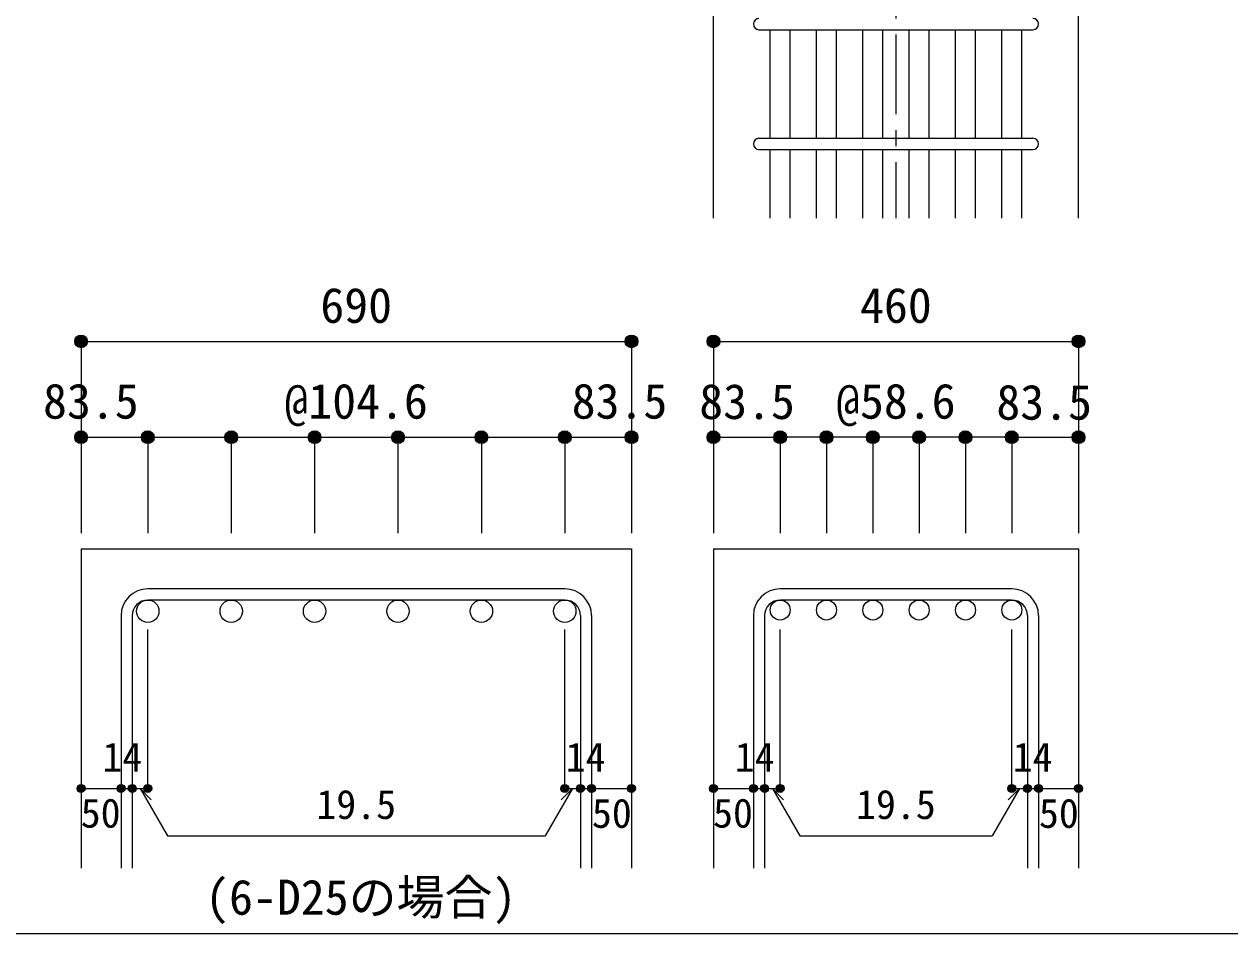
# Model space of a CAD drawing. Units: millimetres at full size, sheet at 1:20. Extents: x -3982 to 3969, y -2797 to 2801.
# Drawn here: x -723 to 786, y -2797 to -1657 of the extents above; entities that cross this region are included whole.
import ezdxf
from ezdxf.enums import TextEntityAlignment as Align

# ---------------------------------------------------------------- set-up
doc = ezdxf.new("R2010")
doc.units = ezdxf.units.MM
doc.header["$LTSCALE"] = 20
doc.header["$PDMODE"] = 32
doc.header["$PDSIZE"] = 10
doc.linetypes.add('CHAIN1', pattern=[8, 5, -1, 1, -1])
for name, color, linetype in [('6-1_躯体線', 2, 'Continuous'), ('6-5_梁主筋', 7, 'Continuous'), ('6-6_S.T.P.', 7, 'Continuous'), ('6-7_文字', 7, 'Continuous'), ('6-D_寸法', 4, 'Continuous'), ('F-0_枠', 6, 'Continuous')]:
    doc.layers.add(name, color=color, linetype=linetype)
doc.styles.add('ＭＳ ゴシック', font='')
doc.styles.get('ＭＳ ゴシック').set_extended_font_data('MS Gothic')

msp = doc.modelspace()

# ---------------------------------------------------------------- linework, layer by layer
at = {"layer": '6-1_躯体線'}
for p, q in [((139.79, -1900.21), (139.79, -1500.21)), ((-651.82, -2314.67), (-651.82, -2714.67)), ((-651.82, -2314.67), (37.18, -2314.67)), ((37.18, -2314.67), (37.18, -2714.67)), ((139.79, -2314.67), (139.79, -2714.67)), ((139.79, -2314.67), (596.79, -2314.67)), ((596.79, -2314.67), (596.79, -2714.67))]:
    msp.add_line(p, q, dxfattribs=at)
msp.add_lwpolyline([(596.79, -1900.21), (596.79, -1500.21), (843.29, -1500.21)], dxfattribs=at)
at = {"layer": '6-5_梁主筋'}
for p, q in [((210.79, -1800.21), (210.79, -1664.21)), ((235.79, -1800.21), (235.79, -1664.21)), ((268.79, -1800.21), (268.79, -1664.21)), ((293.79, -1800.21), (293.79, -1664.21)), ((326.79, -1800.21), (326.79, -1664.21)), ((351.79, -1800.21), (351.79, -1664.21)), ((384.79, -1800.21), (384.79, -1664.21)), ((409.79, -1800.21), (409.79, -1664.21)), ((442.79, -1800.21), (442.79, -1664.21)), ((467.79, -1800.21), (467.79, -1664.21)), ((500.79, -1800.21), (500.79, -1664.21)), ((525.79, -1800.21), (525.79, -1664.21)), ((210.79, -1900.21), (210.79, -1814.21)), ((235.79, -1900.21), (235.79, -1814.21)), ((268.79, -1900.21), (268.79, -1814.21)), ((293.79, -1900.21), (293.79, -1814.21)), ((326.79, -1900.21), (326.79, -1814.21)), ((351.79, -1900.21), (351.79, -1814.21)), ((384.79, -1900.21), (384.79, -1814.21)), ((409.79, -1900.21), (409.79, -1814.21)), ((442.79, -1900.21), (442.79, -1814.21)), ((467.79, -1900.21), (467.79, -1814.21)), ((500.79, -1900.21), (500.79, -1814.21)), ((525.79, -1900.21), (525.79, -1814.21))]:
    msp.add_line(p, q, dxfattribs=at)
at = {"layer": '6-5_梁主筋', "color": 3}
for centre, radius in [((-568.32, -2392.67), 14), ((-463.92, -2392.67), 14), ((-359.52, -2392.67), 14), ((-255.12, -2392.67), 14), ((-150.72, -2392.67), 14), ((-46.32, -2392.67), 14), ((223.29, -2391.17), 12.5), ((281.29, -2391.17), 12.5), ((339.29, -2391.17), 12.5), ((397.29, -2391.17), 12.5), ((455.29, -2391.17), 12.5), ((513.29, -2391.17), 12.5)]:
    msp.add_circle(centre, radius, dxfattribs=at)
at = {"layer": '6-6_S.T.P.'}
for p, q in [((196.79, -1664.21), (539.79, -1664.21)), ((196.79, -1800.21), (539.79, -1800.21)), ((196.79, -1814.21), (539.79, -1814.21)), ((-46.32, -2364.67), (-568.32, -2364.67)), ((513.29, -2364.67), (223.29, -2364.67)), ((-46.32, -2378.67), (-568.32, -2378.67)), ((513.29, -2378.67), (223.29, -2378.67)), ((-601.82, -2398.17), (-601.82, -2714.67)), ((-587.82, -2398.17), (-587.82, -2714.67)), ((-26.82, -2398.17), (-26.82, -2714.67)), ((-12.82, -2398.17), (-12.82, -2714.67)), ((189.79, -2398.17), (189.79, -2714.67)), ((203.79, -2398.17), (203.79, -2714.67)), ((532.79, -2398.17), (532.79, -2714.67)), ((546.79, -2398.17), (546.79, -2714.67))]:
    msp.add_line(p, q, dxfattribs=at)
for centre, radius, start, end in [((196.79, -1657.21), 7, 90, 270), ((539.79, -1657.21), 7, 270, 90), ((196.79, -1807.21), 7, 90, 270), ((539.79, -1807.21), 7, 270, 90), ((-568.32, -2398.17), 33.5, 90, 180), ((-46.32, -2398.17), 33.5, 0, 90), ((223.29, -2398.17), 33.5, 90, 180), ((513.29, -2398.17), 33.5, 0, 90), ((-568.32, -2398.17), 19.5, 90, 180), ((-46.32, -2398.17), 19.5, 0, 90), ((223.29, -2398.17), 19.5, 90, 180), ((513.29, -2398.17), 19.5, 0, 90)]:
    msp.add_arc(centre, radius, start, end, dxfattribs=at)
at = {"layer": '6-D_寸法', "linetype": 'CHAIN1'}
msp.add_line((368.29, -550.21), (368.29, -1900.21), dxfattribs=at)
at = {"layer": '6-D_寸法'}
for p, q in [((-651.82, -2054.67), (-651.82, -2174.67)), ((-651.82, -2054.67), (37.18, -2054.67)), ((37.18, -2054.67), (37.18, -2174.67)), ((139.79, -2054.67), (139.79, -2174.67)), ((139.79, -2054.67), (596.79, -2054.67)), ((139.79, -2054.67), (596.79, -2054.67)), ((596.79, -2054.67), (596.79, -2174.67)), ((-651.82, -2174.67), (-568.32, -2174.67)), ((-651.82, -2174.67), (-651.82, -2294.67)), ((-568.32, -2174.67), (-568.32, -2294.67)), ((-568.32, -2174.67), (37.18, -2174.67)), ((-463.92, -2174.67), (-463.92, -2294.67)), ((-359.52, -2174.67), (-359.52, -2294.67)), ((-255.12, -2174.67), (-255.12, -2294.67)), ((-150.72, -2174.67), (-150.72, -2294.67)), ((-46.32, -2174.67), (-46.32, -2294.67)), ((37.18, -2174.67), (37.18, -2294.67)), ((139.79, -2174.67), (223.29, -2174.67)), ((139.79, -2174.67), (139.79, -2294.67)), ((223.29, -2174.67), (223.29, -2294.67)), ((335.29, -2174.67), (223.29, -2174.67)), ((281.29, -2174.67), (281.29, -2294.67)), ((401.29, -2174.67), (335.29, -2174.67)), ((339.29, -2174.67), (339.29, -2294.67)), ((397.29, -2174.67), (397.29, -2294.67)), ((513.29, -2174.67), (401.29, -2174.67)), ((455.29, -2174.67), (455.29, -2294.67)), ((513.29, -2174.67), (513.29, -2294.67)), ((513.29, -2174.67), (596.79, -2174.67)), ((596.79, -2174.67), (596.79, -2294.67)), ((-568.32, -2614.67), (-568.32, -2415.34)), ((-46.32, -2614.67), (-46.32, -2415.34)), ((223.29, -2614.67), (223.29, -2415.34)), ((513.29, -2614.67), (513.29, -2415.34)), ((-651.82, -2614.67), (-601.82, -2614.67)), ((-601.82, -2614.67), (-568.32, -2614.67)), ((-578.07, -2614.67), (-563.93, -2628.81)), ((-578.07, -2614.67), (-543.85, -2673.95)), ((-36.57, -2614.67), (-70.8, -2673.95)), ((-36.57, -2614.67), (-50.72, -2628.81)), ((-46.32, -2614.67), (37.18, -2614.67)), ((-26.82, -2614.67), (-12.82, -2614.67)), ((139.79, -2614.67), (189.79, -2614.67)), ((189.79, -2614.67), (223.29, -2614.67)), ((213.54, -2614.67), (227.68, -2628.81)), ((213.54, -2614.67), (247.76, -2673.95)), ((523.04, -2614.67), (488.82, -2673.95)), ((523.04, -2614.67), (508.9, -2628.81)), ((513.29, -2614.67), (596.79, -2614.67)), ((532.79, -2614.67), (546.79, -2614.67)), ((-543.85, -2673.95), (-70.8, -2673.95)), ((247.76, -2673.95), (488.82, -2673.95))]:
    msp.add_line(p, q, dxfattribs=at)
for points in [[(37.18, -2054.67), (37.18, -2174.67), (37.18, -2294.67)], [(596.79, -2054.67), (596.79, -2174.67), (596.79, -2294.67)]]:
    msp.add_lwpolyline(points, dxfattribs=at)
for centre, radius in [((-651.82, -2054.67), 8), ((-651.82, -2054.67), 7.2), ((-651.82, -2054.67), 6.4), ((-651.82, -2054.67), 5.6), ((-651.82, -2054.67), 4.8), ((-651.82, -2054.67), 4), ((-651.82, -2054.67), 3.2), ((-651.82, -2054.67), 2.4), ((37.18, -2054.67), 8), ((37.18, -2054.67), 7.2), ((37.18, -2054.67), 6.4), ((37.18, -2054.67), 5.6), ((37.18, -2054.67), 4.8), ((37.18, -2054.67), 4), ((37.18, -2054.67), 3.2), ((37.18, -2054.67), 2.4), ((139.79, -2054.67), 8), ((139.79, -2054.67), 7.2), ((139.79, -2054.67), 6.4), ((139.79, -2054.67), 5.6), ((139.79, -2054.67), 4.8), ((139.79, -2054.67), 4), ((139.79, -2054.67), 3.2), ((139.79, -2054.67), 2.4), ((596.79, -2054.67), 8), ((596.79, -2054.67), 7.2), ((596.79, -2054.67), 6.4), ((596.79, -2054.67), 5.6), ((596.79, -2054.67), 4.8), ((596.79, -2054.67), 4), ((596.79, -2054.67), 3.2), ((596.79, -2054.67), 2.4), ((-651.82, -2054.67), 1.6), ((-651.82, -2054.67), 0.8), ((37.18, -2054.67), 1.6), ((37.18, -2054.67), 0.8), ((139.79, -2054.67), 1.6), ((139.79, -2054.67), 0.8), ((596.79, -2054.67), 1.6), ((596.79, -2054.67), 0.8), ((-651.82, -2174.67), 8), ((-651.82, -2174.67), 7.2), ((-651.82, -2174.67), 6.4), ((-651.82, -2174.67), 5.6), ((-651.82, -2174.67), 4.8), ((-651.82, -2174.67), 4), ((-651.82, -2174.67), 3.2), ((-651.82, -2174.67), 2.4), ((-651.82, -2174.67), 1.6), ((-568.32, -2174.67), 8), ((-568.32, -2174.67), 7.2), ((-568.32, -2174.67), 6.4), ((-568.32, -2174.67), 5.6), ((-568.32, -2174.67), 4.8), ((-568.32, -2174.67), 4), ((-568.32, -2174.67), 3.2), ((-568.32, -2174.67), 2.4), ((-568.32, -2174.67), 1.6), ((-463.92, -2174.67), 8), ((-463.92, -2174.67), 7.2), ((-463.92, -2174.67), 6.4), ((-463.92, -2174.67), 5.6), ((-463.92, -2174.67), 4.8), ((-463.92, -2174.67), 4), ((-463.92, -2174.67), 3.2), ((-463.92, -2174.67), 2.4), ((-463.92, -2174.67), 1.6), ((-359.52, -2174.67), 8), ((-359.52, -2174.67), 7.2), ((-359.52, -2174.67), 6.4), ((-359.52, -2174.67), 5.6), ((-359.52, -2174.67), 4.8), ((-359.52, -2174.67), 4), ((-359.52, -2174.67), 3.2), ((-359.52, -2174.67), 2.4), ((-359.52, -2174.67), 1.6), ((-255.12, -2174.67), 8), ((-255.12, -2174.67), 7.2), ((-255.12, -2174.67), 6.4), ((-255.12, -2174.67), 5.6), ((-255.12, -2174.67), 4.8), ((-255.12, -2174.67), 4), ((-255.12, -2174.67), 3.2), ((-255.12, -2174.67), 2.4), ((-255.12, -2174.67), 1.6), ((-150.72, -2174.67), 8), ((-150.72, -2174.67), 7.2), ((-150.72, -2174.67), 6.4), ((-150.72, -2174.67), 5.6), ((-150.72, -2174.67), 4.8), ((-150.72, -2174.67), 4), ((-150.72, -2174.67), 3.2), ((-150.72, -2174.67), 2.4), ((-150.72, -2174.67), 1.6), ((-46.32, -2174.67), 8), ((-46.32, -2174.67), 7.2), ((-46.32, -2174.67), 6.4), ((-46.32, -2174.67), 5.6), ((-46.32, -2174.67), 4.8), ((-46.32, -2174.67), 4), ((-46.32, -2174.67), 3.2), ((-46.32, -2174.67), 2.4), ((-46.32, -2174.67), 1.6), ((37.18, -2174.67), 8), ((37.18, -2174.67), 7.2), ((37.18, -2174.67), 6.4), ((37.18, -2174.67), 5.6), ((37.18, -2174.67), 4.8), ((37.18, -2174.67), 4), ((37.18, -2174.67), 3.2), ((37.18, -2174.67), 2.4), ((37.18, -2174.67), 1.6), ((139.79, -2174.67), 8), ((139.79, -2174.67), 7.2), ((139.79, -2174.67), 6.4), ((139.79, -2174.67), 5.6), ((139.79, -2174.67), 4.8), ((139.79, -2174.67), 4), ((139.79, -2174.67), 3.2), ((139.79, -2174.67), 2.4), ((139.79, -2174.67), 1.6), ((223.29, -2174.67), 8), ((223.29, -2174.67), 7.2), ((223.29, -2174.67), 6.4), ((223.29, -2174.67), 5.6), ((223.29, -2174.67), 4.8), ((223.29, -2174.67), 4), ((223.29, -2174.67), 3.2), ((223.29, -2174.67), 2.4), ((223.29, -2174.67), 1.6), ((281.29, -2174.67), 8), ((281.29, -2174.67), 7.2), ((281.29, -2174.67), 6.4), ((281.29, -2174.67), 5.6), ((281.29, -2174.67), 4.8), ((281.29, -2174.67), 4), ((281.29, -2174.67), 3.2), ((281.29, -2174.67), 2.4), ((281.29, -2174.67), 1.6), ((339.29, -2174.67), 8), ((339.29, -2174.67), 7.2), ((339.29, -2174.67), 6.4), ((339.29, -2174.67), 5.6), ((339.29, -2174.67), 4.8), ((339.29, -2174.67), 4), ((339.29, -2174.67), 3.2), ((339.29, -2174.67), 2.4), ((339.29, -2174.67), 1.6), ((397.29, -2174.67), 8), ((397.29, -2174.67), 7.2), ((397.29, -2174.67), 6.4), ((397.29, -2174.67), 5.6), ((397.29, -2174.67), 4.8), ((397.29, -2174.67), 4), ((397.29, -2174.67), 3.2), ((397.29, -2174.67), 2.4), ((397.29, -2174.67), 1.6), ((455.29, -2174.67), 8), ((455.29, -2174.67), 7.2), ((455.29, -2174.67), 6.4), ((455.29, -2174.67), 5.6), ((455.29, -2174.67), 4.8), ((455.29, -2174.67), 4), ((455.29, -2174.67), 3.2), ((455.29, -2174.67), 2.4), ((455.29, -2174.67), 1.6), ((513.29, -2174.67), 8), ((513.29, -2174.67), 7.2), ((513.29, -2174.67), 6.4), ((513.29, -2174.67), 5.6), ((513.29, -2174.67), 4.8), ((513.29, -2174.67), 4), ((513.29, -2174.67), 3.2), ((513.29, -2174.67), 2.4), ((513.29, -2174.67), 1.6), ((596.79, -2174.67), 8), ((596.79, -2174.67), 7.2), ((596.79, -2174.67), 6.4), ((596.79, -2174.67), 5.6), ((596.79, -2174.67), 4.8), ((596.79, -2174.67), 4), ((596.79, -2174.67), 3.2), ((596.79, -2174.67), 2.4), ((596.79, -2174.67), 1.6), ((-651.82, -2174.67), 0.8), ((-568.32, -2174.67), 0.8), ((-463.92, -2174.67), 0.8), ((-359.52, -2174.67), 0.8), ((-255.12, -2174.67), 0.8), ((-150.72, -2174.67), 0.8), ((-46.32, -2174.67), 0.8), ((37.18, -2174.67), 0.8), ((139.79, -2174.67), 0.8), ((223.29, -2174.67), 0.8), ((281.29, -2174.67), 0.8), ((339.29, -2174.67), 0.8), ((397.29, -2174.67), 0.8), ((455.29, -2174.67), 0.8), ((513.29, -2174.67), 0.8), ((596.79, -2174.67), 0.8), ((-651.82, -2614.67), 4), ((-651.82, -2614.67), 3.6), ((-601.82, -2614.67), 4), ((-601.82, -2614.67), 3.6), ((-587.82, -2614.67), 4), ((-587.82, -2614.67), 3.6), ((-568.32, -2614.67), 4), ((-568.32, -2614.67), 3.6), ((-46.32, -2614.67), 4), ((-46.32, -2614.67), 3.6), ((-26.82, -2614.67), 4), ((-26.82, -2614.67), 3.6), ((-12.82, -2614.67), 4), ((-12.82, -2614.67), 3.6), ((37.18, -2614.67), 4), ((37.18, -2614.67), 3.6), ((139.79, -2614.67), 4), ((139.79, -2614.67), 3.6), ((189.79, -2614.67), 4), ((189.79, -2614.67), 3.6), ((203.79, -2614.67), 4), ((203.79, -2614.67), 3.6), ((223.29, -2614.67), 4), ((223.29, -2614.67), 3.6), ((513.29, -2614.67), 4), ((513.29, -2614.67), 3.6), ((532.79, -2614.67), 4), ((532.79, -2614.67), 3.6), ((546.79, -2614.67), 4), ((546.79, -2614.67), 3.6), ((596.79, -2614.67), 4), ((596.79, -2614.67), 3.6), ((-651.82, -2614.67), 3.2), ((-651.82, -2614.67), 2.8), ((-651.82, -2614.67), 2.4), ((-651.82, -2614.67), 2), ((-651.82, -2614.67), 1.6), ((-651.82, -2614.67), 1.2), ((-651.82, -2614.67), 0.8), ((-651.82, -2614.67), 0.4), ((-601.82, -2614.67), 3.2), ((-601.82, -2614.67), 2.8), ((-601.82, -2614.67), 2.4), ((-601.82, -2614.67), 2), ((-601.82, -2614.67), 1.6), ((-601.82, -2614.67), 1.2), ((-601.82, -2614.67), 0.8), ((-601.82, -2614.67), 0.4), ((-587.82, -2614.67), 3.2), ((-587.82, -2614.67), 2.8), ((-587.82, -2614.67), 2.4), ((-587.82, -2614.67), 2), ((-587.82, -2614.67), 1.6), ((-587.82, -2614.67), 1.2), ((-587.82, -2614.67), 0.8), ((-587.82, -2614.67), 0.4), ((-568.32, -2614.67), 3.2), ((-568.32, -2614.67), 2.8), ((-568.32, -2614.67), 2.4), ((-568.32, -2614.67), 2), ((-568.32, -2614.67), 1.6), ((-568.32, -2614.67), 1.2), ((-568.32, -2614.67), 0.8), ((-568.32, -2614.67), 0.4), ((-46.32, -2614.67), 3.2), ((-46.32, -2614.67), 2.8), ((-46.32, -2614.67), 2.4), ((-46.32, -2614.67), 2), ((-46.32, -2614.67), 1.6), ((-46.32, -2614.67), 1.2), ((-46.32, -2614.67), 0.8), ((-46.32, -2614.67), 0.4), ((-26.82, -2614.67), 3.2), ((-26.82, -2614.67), 2.8), ((-26.82, -2614.67), 2.4), ((-26.82, -2614.67), 2), ((-26.82, -2614.67), 1.6), ((-26.82, -2614.67), 1.2), ((-26.82, -2614.67), 0.8), ((-26.82, -2614.67), 0.4), ((-12.82, -2614.67), 3.2), ((-12.82, -2614.67), 2.8), ((-12.82, -2614.67), 2.4), ((-12.82, -2614.67), 2), ((-12.82, -2614.67), 1.6), ((-12.82, -2614.67), 1.2), ((-12.82, -2614.67), 0.8), ((-12.82, -2614.67), 0.4), ((37.18, -2614.67), 3.2), ((37.18, -2614.67), 2.8), ((37.18, -2614.67), 2.4), ((37.18, -2614.67), 2), ((37.18, -2614.67), 1.6), ((37.18, -2614.67), 1.2), ((37.18, -2614.67), 0.8), ((37.18, -2614.67), 0.4), ((139.79, -2614.67), 3.2), ((139.79, -2614.67), 2.8), ((139.79, -2614.67), 2.4), ((139.79, -2614.67), 2), ((139.79, -2614.67), 1.6), ((139.79, -2614.67), 1.2), ((139.79, -2614.67), 0.8), ((139.79, -2614.67), 0.4), ((189.79, -2614.67), 3.2), ((189.79, -2614.67), 2.8), ((189.79, -2614.67), 2.4), ((189.79, -2614.67), 2), ((189.79, -2614.67), 1.6), ((189.79, -2614.67), 1.2), ((189.79, -2614.67), 0.8), ((189.79, -2614.67), 0.4), ((203.79, -2614.67), 3.2), ((203.79, -2614.67), 2.8), ((203.79, -2614.67), 2.4), ((203.79, -2614.67), 2), ((203.79, -2614.67), 1.6), ((203.79, -2614.67), 1.2), ((203.79, -2614.67), 0.8), ((203.79, -2614.67), 0.4), ((223.29, -2614.67), 3.2), ((223.29, -2614.67), 2.8), ((223.29, -2614.67), 2.4), ((223.29, -2614.67), 2), ((223.29, -2614.67), 1.6), ((223.29, -2614.67), 1.2), ((223.29, -2614.67), 0.8), ((223.29, -2614.67), 0.4), ((513.29, -2614.67), 3.2), ((513.29, -2614.67), 2.8), ((513.29, -2614.67), 2.4), ((513.29, -2614.67), 2), ((513.29, -2614.67), 1.6), ((513.29, -2614.67), 1.2), ((513.29, -2614.67), 0.8), ((513.29, -2614.67), 0.4), ((532.79, -2614.67), 3.2), ((532.79, -2614.67), 2.8), ((532.79, -2614.67), 2.4), ((532.79, -2614.67), 2), ((532.79, -2614.67), 1.6), ((532.79, -2614.67), 1.2), ((532.79, -2614.67), 0.8), ((532.79, -2614.67), 0.4), ((546.79, -2614.67), 3.2), ((546.79, -2614.67), 2.8), ((546.79, -2614.67), 2.4), ((546.79, -2614.67), 2), ((546.79, -2614.67), 1.6), ((546.79, -2614.67), 1.2), ((546.79, -2614.67), 0.8), ((546.79, -2614.67), 0.4), ((596.79, -2614.67), 3.2), ((596.79, -2614.67), 2.8), ((596.79, -2614.67), 2.4), ((596.79, -2614.67), 2), ((596.79, -2614.67), 1.6), ((596.79, -2614.67), 1.2), ((596.79, -2614.67), 0.8), ((596.79, -2614.67), 0.4)]:
    msp.add_circle(centre, radius, dxfattribs=at)
at = {"layer": '6-D_寸法', "color": 7}
for p in [(-651.82, -2054.67), (37.18, -2054.67), (139.79, -2054.67), (139.79, -2054.67), (596.79, -2054.67), (596.79, -2054.67), (-651.82, -2174.67), (-568.32, -2174.67), (-463.92, -2174.67), (-359.52, -2174.67), (-255.12, -2174.67), (-150.72, -2174.67), (-46.32, -2174.67), (37.18, -2174.67), (139.79, -2174.67), (223.29, -2174.67), (281.29, -2174.67), (339.29, -2174.67), (397.29, -2174.67), (455.29, -2174.67), (513.29, -2174.67), (596.79, -2174.67), (-651.82, -2614.67), (-601.82, -2614.67), (-587.82, -2614.67), (-568.32, -2614.67), (-46.32, -2614.67), (-26.82, -2614.67), (-12.82, -2614.67), (37.18, -2614.67), (139.79, -2614.67), (189.79, -2614.67), (203.79, -2614.67), (223.29, -2614.67), (513.29, -2614.67), (532.79, -2614.67), (546.79, -2614.67), (596.79, -2614.67)]:
    msp.add_point(p, dxfattribs=at)
at = {"layer": 'F-0_枠'}
msp.add_line((3969.4, -2796.83), (-3981.92, -2796.83), dxfattribs=at)

# ---------------------------------------------------------------- texts
at = {"layer": '6-7_文字', "style": 'ＭＳ ゴシック'}
msp.add_text('(6-D25の場合)', height=43.99, dxfattribs=at).set_placement((-496.51, -2786.02), align=Align.BOTTOM_LEFT)
at = {"layer": '6-D_寸法', "style": 'ＭＳ ゴシック'}
for s, height, p in [('690', 43.99, (-352.32, -2044.67)), ('460', 43.99, (323.29, -2044.67)), ('83.5', 43.99, (-699.45, -2164.62)), ('@104.6', 43.99, (-397.32, -2164.67)), ('83.5', 43.99, (-37.67, -2164.62)), ('83.5', 43.99, (122, -2165.1)), ('@58.6', 43.99, (293.29, -2164.67)), ('83.5', 43.99, (493.95, -2165.94)), ('14', 36.66, (-625.14, -2604.6)), ('14', 36.66, (-45.21, -2604.67)), ('14', 36.66, (166.48, -2604.6)), ('14', 36.66, (514.4, -2604.67)), ('19.5', 36.66, (-357.32, -2663.95)), ('19.5', 36.66, (318.29, -2663.95)), ('50', 36.66, (-652.28, -2674.77)), ('50', 36.66, (-12.36, -2675.01)), ('50', 36.66, (139.33, -2674.77)), ('50', 36.66, (547.26, -2675.01))]:
    msp.add_text(s, height=height, dxfattribs=at).set_placement(p, align=Align.BOTTOM_LEFT)

doc.saveas('drawing.dxf')
